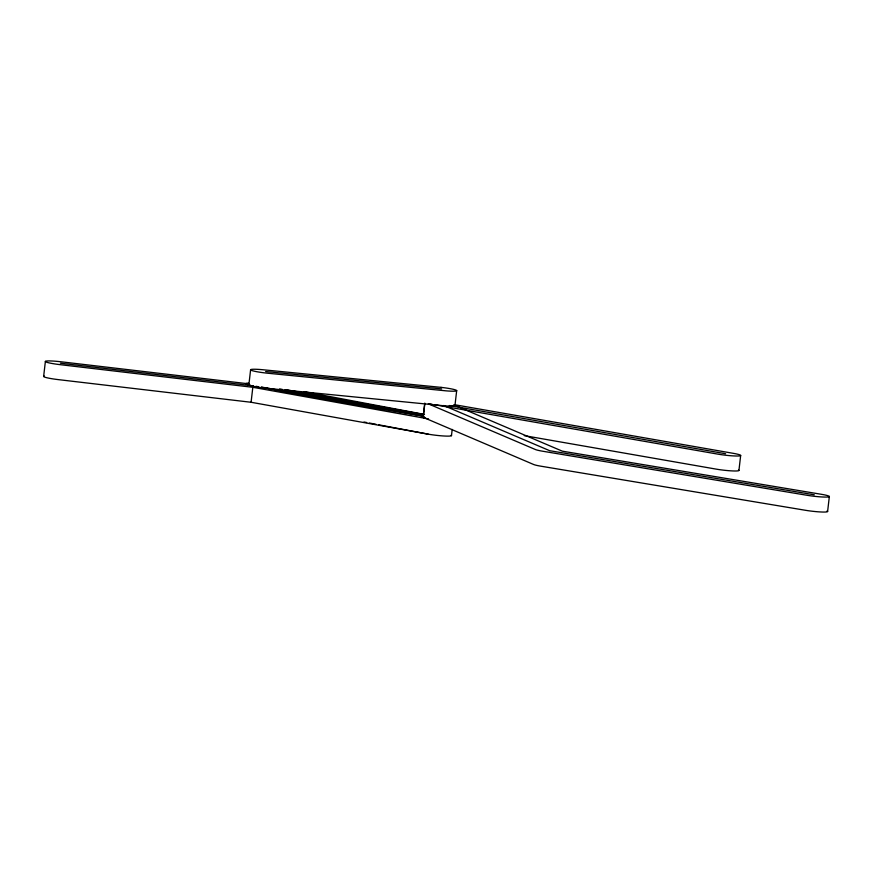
<?xml version="1.0" encoding="UTF-8"?>
<svg xmlns="http://www.w3.org/2000/svg" width="873" height="873" viewBox="0 0 873 873"><rect width="100%" height="100%" fill="white"/><g stroke="black" fill="none" stroke-linecap="round" stroke-linejoin="round"><path stroke-width="1.31" d="M43.65 376.372L45.385 361.4A15.147 1.473 6.6 0 1 61.219 361.804L248.903 383.858M248.881 384.698L250.616 369.716M451.177 435.234A15.147 1.473 6.6 0 1 444.914 436.053A15.147 1.473 6.6 0 1 428.141 434.143L251.086 402.267L252.821 387.296L59.615 364.598A15.147 1.473 6.6 0 1 45.385 361.4M423.132 417.119L424.725 403.391M423.274 416.967L424.856 403.228M451.472 435.66L452.203 429.418M454.953 405.552L456.688 390.58M738.929 470.482L740.664 455.499M827.615 511.469L829.35 496.486M265.643 371.516L441.651 388.911M60.412 363.201L253.497 385.888M251.086 402.267L57.88 379.569A15.147 1.473 6.6 0 1 44.37 376.077M814.302 494.805L549.739 450.719L443.659 405.487M454.418 404.69L733.407 453.36A15.147 1.473 6.6 0 1 738.482 455.99A15.147 1.473 6.6 0 1 717.813 454.124L434.798 404.745M449.3 405.53L725.605 453.742M524.269 435.638L716.078 469.107A15.147 1.473 6.6 0 0 732.785 470.94A15.147 1.473 6.6 0 0 738.493 470.045M287.173 389.904L423.732 414.489M261.562 387.077L423.46 416.225M252.821 387.296L428.534 418.92L261.343 387.296M304.033 391.65L424.485 414.424M279.676 388.9L282.339 389.413M285.013 389.915L423.525 416.105M255.996 386.292L258.67 386.794M363.997 422.019L366.671 422.521M369.355 423.023L376.045 424.289M378.718 424.802L428.239 434.165M453.851 404.93L562.354 451.177L821.449 494.314A15.147 1.473 6.6 0 1 827.549 497.032A15.147 1.473 6.6 0 1 807.154 495.297L542.635 451.221A15.147 1.473 6.6 0 1 535.335 449.497L428.294 403.839M423.241 417.349L533.599 464.48A15.147 1.473 6.6 0 0 540.9 466.193L805.419 510.279A15.147 1.473 6.6 0 0 822.071 512.025A15.147 1.473 6.6 0 0 826.993 511.011M249.602 384.393A15.147 1.473 6.6 0 0 267.029 388.31L444.401 405.825A15.147 1.473 6.6 0 0 454.287 405.094M432.113 404.275A15.147 1.473 6.6 0 1 429.996 403.872M424.987 418.08A15.147 1.473 6.6 0 1 424.311 416.705M249.842 385.091A15.147 1.473 6.6 0 1 248.412 383.116M441.04 387.361L262.522 369.705A15.147 1.473 6.6 0 0 250.922 370.141A15.147 1.473 6.6 0 0 268.764 373.328L446.125 390.853A15.147 1.473 6.6 0 0 456.481 390.362A15.147 1.473 6.6 0 0 441.04 387.361"/></g></svg>
